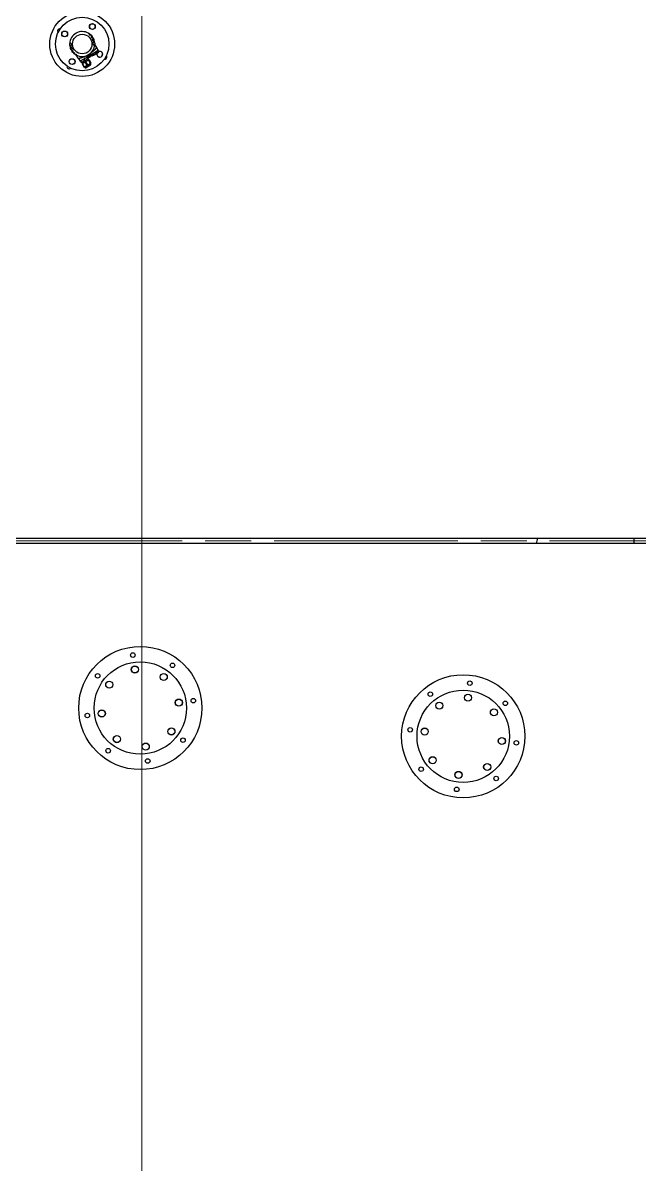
# Model space of a CAD drawing. Header units: millimetres. Extents: x 0 to 100323, y 0 to 59400.
# Drawn here: x 20788 to 22689, y 20293 to 23813 of the extents above; entities that cross this region are included whole.
import ezdxf

# ---------------------------------------------------------------- set-up
doc = ezdxf.new("R2010")
doc.units = ezdxf.units.MM
doc.header["$LTSCALE"] = 100
doc.linetypes.add('CHAIN', pattern=[0.3543, 0.2362, -0.0295, 0.0591, -0.0295])
for name, color, linetype, lineweight in [('Center Mark', 7, 'Continuous', 18), ('Detail Boundary', 7, 'Continuous', 18), ('Visible', 7, 'Continuous', 25)]:
    doc.layers.add(name, color=color, linetype=linetype, lineweight=lineweight)
doc.layers.add('P_Condensate (CS)', color=40, linetype='Continuous', lineweight=18, true_color=0xffbf00)

# ---------------------------------------------------------------- blocks, each defined once
blk = doc.blocks.new('2dDetail1')
at = {"layer": 'Detail Boundary', "flags": 128}
blk.add_lwpolyline([(211.552, 187.035), (311.266, 187.035), (311.266, 264.162), (211.552, 264.162), (211.552, 187.035)], dxfattribs=at)

msp = doc.modelspace()

# ---------------------------------------------------------------- linework, layer by layer
at = {"layer": 'Center Mark', "linetype": 'CHAIN', "ltscale": 23.990969}
msp.add_line((23829.5, 22215.6), (6675.7, 22215.6), dxfattribs=at)
at = {"layer": 'P_Condensate (CS)'}
msp.add_arc((15252.6, 22215.6), 8966, 45.96509, 314.03491, dxfattribs=at)
at = {"layer": 'Visible'}
for p, q in [((21015.7, 23737.2), (21010.1, 23747)), ((21015.3, 23736.7), (21020.6, 23727.7)), ((20958.7, 23703.6), (20952.3, 23714.3)), ((20959.3, 23703.7), (20964.6, 23694.7)), ((20987.9, 23708.4), (20964.6, 23694.7)), ((20965.6, 23695.3), (20968.2, 23691)), ((20966.5, 23695.8), (20969, 23691.5)), ((20969, 23691.5), (20977.1, 23696.3)), ((20974.5, 23700.6), (20977.1, 23696.3)), ((20976.5, 23701.7), (20979, 23697.4)), ((20977.1, 23696.3), (20979, 23697.4)), ((20979, 23697.4), (20987.7, 23702.5)), ((20990.2, 23698.2), (20981.6, 23693.1)), ((20983.9, 23710.7), (20983.5, 23711.4)), ((20983.9, 23710.7), (20985.3, 23711.5)), ((20985, 23712), (20985.3, 23711.5)), ((20985.2, 23706.8), (20987.7, 23702.5)), ((20995.9, 23717.8), (20985.3, 23711.5)), ((20987.2, 23708.6), (20985.4, 23711.6)), ((20987.3, 23708.6), (20985.5, 23711.7)), ((20986.3, 23707.5), (20988.8, 23703.2)), ((20986.9, 23707.9), (20989.4, 23703.6)), ((20987.3, 23708.6), (20987.2, 23708.6)), ((20987.4, 23702.4), (20990, 23698.1)), ((20989.3, 23709.8), (20987.5, 23712.9)), ((20987.7, 23708.8), (20987.9, 23708.4)), ((20987.7, 23702.5), (20988.8, 23703.2)), ((20990.3, 23710.4), (20988.5, 23713.5)), ((20988.7, 23708.9), (20988.5, 23709.1)), ((20988.6, 23708.9), (20996.7, 23713.6)), ((20989.9, 23706.7), (20988.6, 23708.9)), ((20988.8, 23703.2), (20989.4, 23703.6)), ((20990.3, 23710.4), (20989.3, 23709.8)), ((20989.9, 23706.7), (20997.9, 23711.5)), ((20990.2, 23698.2), (20991.3, 23698.9)), ((20990.2, 23698.2), (20995.7, 23689)), ((20992, 23699.2), (20991.3, 23698.9)), ((20991.3, 23698.9), (20996.8, 23689.6)), ((20992, 23699.2), (20997.4, 23690)), ((20994.5, 23712.8), (20992.7, 23715.9)), ((20995.5, 23713.4), (20993.7, 23716.5)), ((20995.5, 23713.4), (20994.5, 23712.8)), ((20995.9, 23717.8), (20995.7, 23718.3)), ((20997.5, 23714.7), (20995.7, 23717.7)), ((20997.6, 23714.7), (20995.8, 23717.7)), ((20995.9, 23717.8), (20997.3, 23718.6)), ((20996.6, 23713.6), (20996.5, 23713.8)), ((20997.9, 23711.5), (20996.7, 23713.6)), ((20996.9, 23719.3), (20997.3, 23718.6)), ((20997.2, 23714.4), (20997.4, 23714)), ((21020.6, 23727.7), (20997.4, 23714)), ((20997.6, 23714.7), (20997.5, 23714.7)), ((21000.1, 23711), (20998.1, 23714.5)), ((21000.4, 23711.1), (20998.3, 23714.6)), ((21007.3, 23713.9), (21000.1, 23711)), ((21000.1, 23711), (21000.4, 23711.1)), ((21003.8, 23713.2), (21001.8, 23716.6)), ((21003.8, 23713.2), (21007.6, 23715.4)), ((21007.6, 23715.4), (21005.6, 23718.8)), ((21007.3, 23713.9), (21015.9, 23718.9)), ((21014.5, 23719.5), (21012.4, 23722.9)), ((21014.5, 23719.5), (21018.3, 23721.7)), ((21015.9, 23718.9), (21021.9, 23723.9)), ((21018.3, 23721.7), (21016.2, 23725.1)), ((21021.7, 23723.7), (21019.7, 23727.2)), ((21021.9, 23723.9), (21019.9, 23727.3)), ((21021.7, 23723.7), (21021.9, 23723.9)), ((20968.2, 23691), (20969, 23691.5)), ((20970.2, 23692.2), (20972.7, 23687.9)), ((20970.7, 23686.7), (20971.6, 23687.2)), ((20970.7, 23686.7), (20976.2, 23677.4)), ((20979.6, 23692), (20971.6, 23687.2)), ((20971.6, 23687.2), (20977, 23678)), ((20976.2, 23677.4), (20977, 23678)), ((20977.8, 23676.4), (20977.1, 23676.6)), ((20997.6, 23688), (20977.8, 23676.4)), ((20979.6, 23692), (20981.6, 23693.1)), ((20979.6, 23692), (20985.1, 23682.7)), ((20981.6, 23693.1), (20987, 23683.8)), ((20996.2, 23682.6), (20983.3, 23675)), ((20985.1, 23682.7), (20987, 23683.8)), ((20995.7, 23689), (20996.8, 23689.6)), ((20997.6, 23688), (20997.8, 23688.8)), ((15684.5, 22223.6), (23082.6, 22223.6)), ((23082.6, 22207.6), (15684.5, 22207.6))]:
    msp.add_line(p, q, dxfattribs=at)
for centre, radius in [((15252.6, 22215.6), 8250), ((20971, 23747.9), 100), ((20971, 23747.9), 82.5), ((21002.3, 23802), 9), ((21002.3, 23802), 8.75), ((20916.9, 23779.1), 9), ((20916.9, 23779.1), 8.75), ((20971.1, 23747.9), 30), ((20991, 23780.4), 1.31), ((20996, 23776.1), 1.82), ((20939.8, 23693.7), 9), ((20939.8, 23693.7), 8.75), ((20946.1, 23719.6), 1.82), ((20951.1, 23715.3), 1.31), ((21150.2, 21699.7), 190), ((21127.3, 21863), 7), ((21150.2, 21699.7), 142.5), ((21133.5, 21818.5), 11), ((21133.5, 21818.5), 10.7), ((21249.5, 21831.4), 7), ((21018.5, 21798.9), 7), ((21222.5, 21795.5), 11), ((21222.5, 21795.5), 10.7), ((22146.4, 21612.5), 190), ((21054.4, 21771.9), 11), ((21054.4, 21771.9), 10.7), ((22166.5, 21776.3), 7), ((21269.1, 21716.4), 11), ((21269.1, 21716.4), 10.7), ((21313.6, 21722.6), 7), ((22146.4, 21612.5), 142.5), ((22044.8, 21742.5), 7), ((22161, 21731.6), 11), ((22161, 21731.6), 10.7), ((21031.4, 21682.9), 11), ((21031.4, 21682.9), 10.7), ((22072.5, 21707), 11), ((22072.5, 21707), 10.7), ((22241, 21686.4), 11), ((22241, 21686.4), 10.7), ((22276.4, 21714.1), 7), ((20986.9, 21676.7), 7), ((21246.1, 21627.4), 11), ((21246.1, 21627.4), 10.7), ((21982.7, 21632.6), 7), ((22027.3, 21627.1), 11), ((22027.3, 21627.1), 10.7), ((21078, 21603.8), 11), ((21078, 21603.8), 10.7), ((21167, 21580.8), 11), ((21167, 21580.8), 10.7), ((21282, 21600.4), 7), ((22265.5, 21597.9), 11), ((22265.5, 21597.9), 10.7), ((22310.2, 21592.4), 7), ((21051, 21567.9), 7), ((22051.9, 21538.6), 11), ((22051.9, 21538.6), 10.7), ((21173.2, 21536.3), 7), ((22016.4, 21510.9), 7), ((22220.3, 21517.9), 11), ((22220.3, 21517.9), 10.7), ((22131.8, 21493.4), 11), ((22131.8, 21493.4), 10.7), ((22248, 21482.5), 7), ((22126.3, 21448.7), 7)]:
    msp.add_circle(centre, radius, dxfattribs=at)
for centre, radius, start, end in [((15252.6, 22215.6), 8420, 9.75585, 276.75081), ((15252.6, 22215.6), 8326.9, 9.19557, 276.32923), ((15252.6, 22215.6), 8030, 304.01786, 74.21), ((15252.6, 22215.6), 7830, 326.60031, 17.3807), ((20901.8, 23787.9), 7, 78.6008, 221.3992), ((20971.1, 23747.9), 38.5, 60.4113, 177.4879), ((20991.1, 23780.5), 1.21, 55.0364, 61.9757), ((20971.1, 23747.9), 38.5, 50.9671, 56.6007), ((20996.1, 23776.2), 1.72, 45.0729, 51.9391), ((20971.1, 23747.9), 38.5, 39.5474, 46.0449), ((21000.8, 23769.9), 2.51, 33.1027, 39.9093), ((20971.1, 23747.9), 38.5, 25.4903, 33.4646), ((20971.1, 23747.9), 38.5, 187.5241, 197.5217), ((20937.9, 23734.8), 3.86, 198.1294, 204.8846), ((20971.1, 23747.9), 38.5, 205.4903, 213.4646), ((20971.1, 23747.9), 38.5, 240.4113, 357.4879), ((21004.2, 23760.9), 3.86, 18.1294, 24.8846), ((20971.1, 23747.9), 38.5, 7.5241, 17.5217), ((20941.3, 23725.8), 2.51, 213.1027, 219.9093), ((20971.1, 23747.9), 38.5, 219.5474, 226.0449), ((20946, 23719.6), 1.72, 225.0729, 231.9391), ((20971.1, 23747.9), 38.5, 230.9671, 236.6007), ((20951.1, 23715.2), 1.21, 235.0364, 241.9757), ((20939.3, 23801.7), 100, 289.5532, 294.275), ((20972.3, 23745.7), 40, 291.8791, 309.1329), ((20990.2, 23715.4), 8.7, 267.8462, 333.1658), ((20972.3, 23745.7), 39.6, 297.0362, 303.9758), ((20939.3, 23801.7), 100, 306.737, 311.4588), ((21025.2, 23716.6), 9, 161.2145, 114.8997), ((21025.2, 23716.6), 8.75, 158.4662, 114.739), ((21040.3, 23707.9), 7, 258.6008, 41.3992), ((20931, 23678.6), 7, 168.6008, 311.3992), ((20981.2, 23678.4), 4, 210.506, 300.506), ((20994.1, 23686), 4, 300.506, 30.506), ((15252.6, 22215.6), 8326.9, 278.07368, 351.61642), ((15252.6, 22215.6), 8420, 277.61744, 350.36105)]:
    msp.add_arc(centre, radius, start, end, dxfattribs=at)
for centre, major_axis, ratio, start_param, end_param in [((20968.2, 23743.3), (20.1, -34.1), 0.5, 6.222626, 6.343745), ((20976.4, 23748.1), (20.1, -34.1), 0.5, 6.222626, 6.343745), ((22418.2, 22184.3), (-4.6, 69.7), 0.707107, 0.925497, 1.18341), ((22721.7, 22204.2), (-4.6, 69.7), 0.707107, 1.24213, 1.475154), ((22721.7, 22204.2), (-4.6, 69.7), 0.707107, 1.24213, 1.475154)]:
    msp.add_ellipse(centre, major_axis=major_axis, ratio=ratio, start_param=start_param, end_param=end_param, dxfattribs=at)
for points, knots in [([(21000.8, 23772.4), (21000.7, 23772.3), (21000.6, 23772.3), (21000.4, 23772.3), (21000.1, 23772.2), (20999.7, 23772), (20999.6, 23771.8), (20999.3, 23771.5), (20999.2, 23771.3), (20999, 23770.7), (20999, 23770.4), (20999, 23769.8), (20999.1, 23769.5), (20999.4, 23768.9), (20999.7, 23768.6), (21000.1, 23768.2), (21000.4, 23768.1), (21001, 23767.9), (21001.2, 23767.9), (21001.5, 23767.9)], [-0.8880941, -0.8880941, -0.8880941, -0.8880941, -0.8540851, -0.8540851, -0.7043262, -0.7043262, -0.5505729, -0.5505729, -0.4535132, -0.4535132, -0.367199, -0.367199, -0.26893, -0.26893, -0.1703214, -0.1703214, -0.0796423, -0.0796423, 0, 0, 0, 0]), ([(21001.5, 23767.9), (21001.6, 23767.9), (21001.8, 23767.9), (21002.1, 23768), (21002.3, 23768.1), (21002.6, 23768.3), (21002.8, 23768.5), (21003, 23768.8), (21003.2, 23769), (21003.3, 23769.7), (21003.3, 23770), (21003.2, 23770.6), (21003.1, 23770.9), (21002.8, 23771.5), (21002.5, 23771.7), (21002, 23772.1), (21001.8, 23772.2), (21001.3, 23772.3), (21001.1, 23772.4), (21000.8, 23772.4)], [-2.02087, -2.02087, -2.02087, -2.02087, -1.877254, -1.877254, -1.733386, -1.733386, -1.484034, -1.484034, -1.280209, -1.280209, -1.106342, -1.106342, -0.913487, -0.913487, -0.72369, -0.72369, -0.538223, -0.538223, -0.390034, -0.390034, -0.390034, -0.390034]), ([(20932.6, 23749.5), (20932.3, 23749.1), (20932.1, 23748.8), (20931.8, 23748), (20931.7, 23747.6), (20931.5, 23746.5), (20931.5, 23745.8), (20931.9, 23744.4), (20932.1, 23743.9), (20932.6, 23743.1), (20932.9, 23742.8), (20933.6, 23742.3), (20933.9, 23742.1), (20934.6, 23741.9), (20934.9, 23741.9), (20935.6, 23742), (20936, 23742.1), (20936.5, 23742.4), (20936.9, 23742.6), (20937.3, 23743.1)], [-1.609031, -1.609031, -1.609031, -1.609031, -1.482703, -1.482703, -1.356113, -1.356113, -1.130422, -1.130422, -0.927719, -0.927719, -0.736307, -0.736307, -0.5717, -0.5717, -0.381786, -0.381786, -0.170571, -0.170571, 0, 0, 0, 0]), ([(20937.3, 23743.1), (20937.6, 23743.6), (20937.8, 23744), (20938.1, 23744.8), (20938.2, 23745.3), (20938.3, 23746.4), (20938.2, 23747), (20937.9, 23748.3), (20937.6, 23748.8), (20937.1, 23749.5), (20936.8, 23749.8), (20936.1, 23750.3), (20935.8, 23750.5), (20935.1, 23750.6), (20934.8, 23750.6), (20934.2, 23750.6), (20933.9, 23750.5), (20933.3, 23750.1), (20932.9, 23749.9), (20932.6, 23749.5)], [-1.472432, -1.472432, -1.472432, -1.472432, -1.337706, -1.337706, -1.147944, -1.147944, -0.917166, -0.917166, -0.718918, -0.718918, -0.577001, -0.577001, -0.487694, -0.487694, -0.382199, -0.382199, -0.171509, -0.171509, 0, 0, 0, 0]), ([(20938.6, 23736.8), (20938.4, 23737), (20938.2, 23737.2), (20937.8, 23737.4), (20937.6, 23737.5), (20937, 23737.7), (20936.7, 23737.7), (20936.1, 23737.6), (20935.9, 23737.6), (20935.3, 23737.3), (20935, 23737.1), (20934.5, 23736.6), (20934.4, 23736.3), (20934.1, 23735.5), (20934, 23735.1), (20934, 23734.1), (20934.2, 23733.6), (20934.7, 23732.6), (20935, 23732.2), (20935.2, 23732)], [-1.0291835, -1.0291835, -1.0291835, -1.0291835, -0.9910934, -0.9910934, -0.952916, -0.952916, -0.8965015, -0.8965015, -0.8521566, -0.8521566, -0.803104, -0.803104, -0.7474184, -0.7474184, -0.681095, -0.681095, -0.6048226, -0.6048226, -0.5137114, -0.5137114, -0.5137114, -0.5137114]), ([(20935.2, 23732), (20935.3, 23731.9), (20935.3, 23731.9), (20935.7, 23731.6), (20936, 23731.4), (20936.7, 23731.2), (20937.1, 23731.1), (20937.6, 23731.2), (20937.9, 23731.2), (20938.6, 23731.5), (20938.8, 23731.7), (20939.3, 23732.2), (20939.5, 23732.5), (20939.8, 23733.3), (20939.8, 23733.7), (20939.8, 23734.7), (20939.7, 23735.2), (20939.3, 23736.1), (20939, 23736.5), (20938.6, 23736.8)], [-0.969635, -0.969635, -0.969635, -0.969635, -0.9516039, -0.9516039, -0.8590401, -0.8590401, -0.7468642, -0.7468642, -0.6448206, -0.6448206, -0.5452979, -0.5452979, -0.4337363, -0.4337363, -0.3009485, -0.3009485, -0.1487815, -0.1487815, 0, 0, 0, 0]), ([(21006.9, 23763.7), (21006.8, 23763.8), (21006.8, 23763.8), (21006.4, 23764.1), (21006.1, 23764.3), (21005.4, 23764.6), (21005, 23764.6), (21004.5, 23764.6), (21004.2, 23764.5), (21003.6, 23764.2), (21003.3, 23764), (21002.8, 23763.5), (21002.6, 23763.2), (21002.3, 23762.4), (21002.3, 23762), (21002.3, 23761), (21002.4, 23760.5), (21002.8, 23759.6), (21003.1, 23759.2), (21003.5, 23758.9)], [-0.9704707, -0.9704707, -0.9704707, -0.9704707, -0.9524176, -0.9524176, -0.8597699, -0.8597699, -0.7475058, -0.7475058, -0.6453648, -0.6453648, -0.5457474, -0.5457474, -0.4340768, -0.4340768, -0.3011587, -0.3011587, -0.1488437, -0.1488437, 0, 0, 0, 0]), ([(21003.5, 23758.9), (21003.7, 23758.7), (21003.9, 23758.6), (21004.3, 23758.3), (21004.5, 23758.2), (21005.1, 23758), (21005.4, 23758), (21006, 23758.1), (21006.3, 23758.1), (21006.8, 23758.4), (21007.1, 23758.6), (21007.6, 23759.1), (21007.8, 23759.4), (21008, 23760.2), (21008.1, 23760.6), (21008.1, 23761.6), (21007.9, 23762.1), (21007.5, 23763.1), (21007.1, 23763.5), (21006.9, 23763.7)], [-1.0291835, -1.0291835, -1.0291835, -1.0291835, -0.9910934, -0.9910934, -0.952916, -0.952916, -0.8965015, -0.8965015, -0.8521566, -0.8521566, -0.803104, -0.803104, -0.7474184, -0.7474184, -0.681095, -0.681095, -0.6048226, -0.6048226, -0.5137114, -0.5137114, -0.5137114, -0.5137114]), ([(21004.8, 23752.6), (21004.5, 23752.2), (21004.3, 23751.7), (21004, 23750.9), (21003.9, 23750.4), (21003.8, 23749.3), (21003.9, 23748.7), (21004.2, 23747.4), (21004.5, 23746.9), (21005, 23746.2), (21005.3, 23745.9), (21006, 23745.4), (21006.3, 23745.2), (21007, 23745.1), (21007.4, 23745.1), (21007.9, 23745.1), (21008.3, 23745.2), (21008.8, 23745.6), (21009.2, 23745.8), (21009.6, 23746.3)], [-1.472432, -1.472432, -1.472432, -1.472432, -1.337706, -1.337706, -1.147944, -1.147944, -0.917166, -0.917166, -0.718918, -0.718918, -0.577001, -0.577001, -0.487694, -0.487694, -0.382199, -0.382199, -0.171509, -0.171509, 0, 0, 0, 0]), ([(21009.6, 23746.3), (21009.8, 23746.6), (21010, 23746.9), (21010.3, 23747.7), (21010.4, 23748.1), (21010.6, 23749.2), (21010.6, 23750), (21010.3, 23751.3), (21010, 23751.8), (21009.5, 23752.6), (21009.2, 23752.9), (21008.5, 23753.4), (21008.2, 23753.6), (21007.5, 23753.8), (21007.2, 23753.8), (21006.5, 23753.7), (21006.2, 23753.6), (21005.6, 23753.3), (21005.2, 23753.1), (21004.8, 23752.6)], [-1.607888, -1.607888, -1.607888, -1.607888, -1.481749, -1.481749, -1.355353, -1.355353, -1.129969, -1.129969, -0.927504, -0.927504, -0.736338, -0.736338, -0.57178, -0.57178, -0.381818, -0.381818, -0.170612, -0.170612, 0, 0, 0, 0]), ([(21005.5, 23726.8), (21005.8, 23727), (21006, 23727.2), (21006.3, 23727.4), (21006.4, 23727.5), (21006.5, 23727.6), (21006.6, 23727.8), (21006.8, 23727.9), (21006.9, 23728), (21007, 23728.1), (21007.1, 23728.2), (21007.2, 23728.3), (21007.4, 23728.4), (21007.5, 23728.5), (21007.6, 23728.6), (21007.7, 23728.8), (21007.8, 23728.9), (21008, 23729), (21008.1, 23729.1), (21008.2, 23729.2), (21008.3, 23729.3), (21008.4, 23729.4), (21008.5, 23729.5), (21008.7, 23729.6), (21008.8, 23729.8), (21008.9, 23729.9), (21009, 23730), (21009.1, 23730.1), (21009.2, 23730.2), (21009.3, 23730.3), (21009.5, 23730.4), (21009.6, 23730.5), (21009.7, 23730.6), (21009.8, 23730.7), (21009.9, 23730.8), (21010, 23731), (21010.1, 23731.1), (21010.2, 23731.2), (21010.3, 23731.3), (21010.4, 23731.4), (21010.5, 23731.5), (21010.6, 23731.6), (21010.7, 23731.7), (21010.8, 23731.7), (21010.8, 23731.8), (21010.9, 23731.8), (21010.9, 23731.9), (21011, 23732), (21011, 23732), (21011.1, 23732.1), (21011.2, 23732.2), (21011.3, 23732.3), (21011.4, 23732.4), (21011.5, 23732.5), (21011.6, 23732.6), (21011.7, 23732.7), (21011.8, 23732.8), (21011.9, 23732.9), (21012, 23733), (21012.1, 23733.1), (21012.2, 23733.2), (21012.3, 23733.3), (21012.3, 23733.4), (21012.4, 23733.5), (21012.5, 23733.6), (21012.6, 23733.7), (21012.7, 23733.7), (21012.8, 23733.8), (21012.9, 23733.9), (21012.9, 23734), (21013, 23734.1), (21013.1, 23734.2), (21013.2, 23734.3), (21013.3, 23734.4), (21013.3, 23734.4), (21013.4, 23734.5), (21013.5, 23734.6), (21013.6, 23734.7), (21013.6, 23734.8), (21013.7, 23734.8), (21013.8, 23734.9), (21013.8, 23735), (21013.9, 23735.1), (21014, 23735.1), (21014, 23735.2), (21014.1, 23735.3), (21014.2, 23735.4), (21014.2, 23735.4), (21014.3, 23735.5), (21014.3, 23735.6), (21014.4, 23735.6), (21014.5, 23735.7), (21014.5, 23735.8), (21014.6, 23735.8), (21014.6, 23735.9), (21014.7, 23736), (21014.7, 23736), (21014.8, 23736.1), (21014.8, 23736.1), (21014.9, 23736.2), (21014.9, 23736.2), (21015, 23736.3), (21015, 23736.3), (21015.1, 23736.4), (21015.1, 23736.4), (21015.1, 23736.5), (21015.2, 23736.5), (21015.2, 23736.6), (21015.3, 23736.6), (21015.3, 23736.7), (21015.3, 23736.7), (21015.4, 23736.7), (21015.4, 23736.8), (21015.4, 23736.8), (21015.4, 23736.8), (21015.5, 23736.9), (21015.5, 23736.9), (21015.5, 23736.9), (21015.5, 23737), (21015.6, 23737), (21015.6, 23737), (21015.6, 23737), (21015.6, 23737.1), (21015.6, 23737.1), (21015.7, 23737.1), (21015.7, 23737.1), (21015.7, 23737.1), (21015.7, 23737.1), (21015.7, 23737.2), (21015.7, 23737.2), (21015.7, 23737.2), (21015.7, 23737.2), (21015.7, 23737.2), (21015.7, 23737.2), (21015.7, 23737.2), (21015.7, 23737.2), (21015.7, 23737.2), (21015.7, 23737.2), (21015.7, 23737.2)], [0, 0, 0, 0, 0.992128, 0.992128, 0.992128, 1.48835, 1.48835, 1.48835, 1.984511, 1.984511, 1.984511, 2.481689, 2.481689, 2.481689, 2.980163, 2.980163, 2.980163, 3.479687, 3.479687, 3.479687, 3.979993, 3.979993, 3.979993, 4.480793, 4.480793, 4.480793, 4.981792, 4.981792, 4.981792, 5.482687, 5.482687, 5.482687, 5.983175, 5.983175, 5.983175, 6.482958, 6.482958, 6.482958, 6.981751, 6.981751, 6.981751, 7.479281, 7.479281, 7.479281, 7.727495, 7.727495, 7.727495, 7.975713, 7.975713, 7.975713, 8.473268, 8.473268, 8.473268, 8.972089, 8.972089, 8.972089, 9.471888, 9.471888, 9.471888, 9.972362, 9.972362, 9.972362, 10.473204, 10.473204, 10.473204, 10.974102, 10.974102, 10.974102, 11.474749, 11.474749, 11.474749, 11.974849, 11.974849, 11.974849, 12.47412, 12.47412, 12.47412, 12.9723, 12.9723, 12.9723, 13.469157, 13.469157, 13.469157, 13.965938, 13.965938, 13.965938, 14.464216, 14.464216, 14.464216, 14.963673, 14.963673, 14.963673, 15.463965, 15.463965, 15.463965, 15.964741, 15.964741, 15.964741, 16.465651, 16.465651, 16.465651, 16.96635, 16.96635, 16.96635, 17.466505, 17.466505, 17.466505, 17.965807, 17.965807, 17.965807, 18.463974, 18.463974, 18.463974, 18.960764, 18.960764, 18.960764, 19.457641, 19.457641, 19.457641, 19.956017, 19.956017, 19.956017, 20.45557, 20.45557, 20.45557, 20.955954, 20.955954, 20.955954, 21.456803, 21.456803, 21.456803, 21.957743, 21.957743, 21.957743, 22.458399, 22.458399, 22.458399, 22.491443, 22.491443, 22.491443, 22.491443]), ([(20940.6, 23727.8), (20940.5, 23727.8), (20940.3, 23727.8), (20940, 23727.7), (20939.9, 23727.6), (20939.5, 23727.4), (20939.3, 23727.2), (20939.1, 23726.9), (20938.9, 23726.7), (20938.8, 23726), (20938.8, 23725.7), (20938.9, 23725.1), (20939, 23724.8), (20939.4, 23724.3), (20939.6, 23724), (20940.1, 23723.6), (20940.4, 23723.5), (20940.8, 23723.4), (20941, 23723.3), (20941.3, 23723.4)], [-2.02087, -2.02087, -2.02087, -2.02087, -1.877254, -1.877254, -1.733386, -1.733386, -1.484034, -1.484034, -1.280209, -1.280209, -1.106342, -1.106342, -0.913487, -0.913487, -0.72369, -0.72369, -0.538223, -0.538223, -0.390034, -0.390034, -0.390034, -0.390034]), ([(20941.3, 23723.4), (20941.4, 23723.4), (20941.5, 23723.4), (20941.7, 23723.4), (20942, 23723.5), (20942.4, 23723.7), (20942.6, 23723.9), (20942.8, 23724.2), (20942.9, 23724.4), (20943.1, 23725), (20943.1, 23725.3), (20943.1, 23725.9), (20943, 23726.2), (20942.7, 23726.8), (20942.5, 23727.1), (20942, 23727.5), (20941.7, 23727.6), (20941.2, 23727.8), (20940.9, 23727.8), (20940.6, 23727.8)], [-0.8880941, -0.8880941, -0.8880941, -0.8880941, -0.8540851, -0.8540851, -0.7043262, -0.7043262, -0.5505729, -0.5505729, -0.4535132, -0.4535132, -0.367199, -0.367199, -0.26893, -0.26893, -0.1703214, -0.1703214, -0.0796423, -0.0796423, 0, 0, 0, 0]), ([(20958.7, 23703.6), (20958.7, 23703.6), (20958.7, 23703.6), (20958.7, 23703.6), (20958.7, 23703.6), (20958.7, 23703.6), (20958.7, 23703.6), (20958.7, 23703.6), (20958.7, 23703.6), (20958.8, 23703.6), (20958.8, 23703.6), (20958.8, 23703.6), (20958.8, 23703.6), (20958.8, 23703.6), (20958.8, 23703.6), (20958.8, 23703.6), (20958.8, 23703.6), (20958.8, 23703.6), (20958.9, 23703.6), (20958.9, 23703.6), (20958.9, 23703.6), (20959, 23703.6), (20959, 23703.7), (20959, 23703.7), (20959.1, 23703.7), (20959.1, 23703.7), (20959.1, 23703.7), (20959.2, 23703.7), (20959.2, 23703.7), (20959.3, 23703.7), (20959.3, 23703.7), (20959.4, 23703.7), (20959.4, 23703.7), (20959.5, 23703.8), (20959.5, 23703.8), (20959.6, 23703.8), (20959.6, 23703.8), (20959.7, 23703.8), (20959.8, 23703.8), (20959.8, 23703.8), (20959.9, 23703.8), (20960, 23703.9), (20960, 23703.9), (20960.1, 23703.9), (20960.2, 23703.9), (20960.3, 23703.9), (20960.4, 23703.9), (20960.6, 23704), (20960.7, 23704), (20960.8, 23704), (20960.9, 23704.1), (20961, 23704.1), (20961.1, 23704.1), (20961.2, 23704.1), (20961.3, 23704.1), (20961.4, 23704.2), (20961.5, 23704.2), (20961.6, 23704.2), (20961.7, 23704.2), (20961.8, 23704.3), (20961.9, 23704.3), (20962, 23704.3), (20962.1, 23704.3), (20962.2, 23704.4), (20962.3, 23704.4), (20962.4, 23704.4), (20962.5, 23704.4), (20962.6, 23704.5), (20962.8, 23704.5), (20962.9, 23704.5), (20963, 23704.5), (20963.1, 23704.6), (20963.2, 23704.6), (20963.3, 23704.6), (20963.5, 23704.7), (20963.6, 23704.7), (20963.6, 23704.7), (20963.7, 23704.7), (20963.8, 23704.7), (20963.8, 23704.8), (20963.9, 23704.8), (20964, 23704.8), (20964.1, 23704.8), (20964.2, 23704.8), (20964.3, 23704.9), (20964.5, 23704.9), (20964.6, 23704.9), (20964.7, 23705), (20964.9, 23705), (20965, 23705.1), (20965.1, 23705.1), (20965.3, 23705.1), (20965.4, 23705.2), (20965.6, 23705.2), (20965.7, 23705.2), (20965.8, 23705.3), (20966, 23705.3), (20966.1, 23705.4), (20966.3, 23705.4), (20966.4, 23705.4), (20966.5, 23705.5), (20966.7, 23705.5), (20966.8, 23705.6), (20967, 23705.6), (20967.1, 23705.6), (20967.3, 23705.7), (20967.4, 23705.7), (20967.6, 23705.8), (20967.7, 23705.8), (20967.9, 23705.9), (20968, 23705.9), (20968.2, 23705.9), (20968.3, 23706), (20968.5, 23706), (20968.6, 23706.1), (20968.7, 23706.1), (20968.8, 23706.1), (20968.8, 23706.2), (20968.9, 23706.2), (20969, 23706.2), (20969.1, 23706.2), (20969.2, 23706.3), (20969.4, 23706.3), (20969.5, 23706.4), (20969.7, 23706.4), (20969.8, 23706.5), (20970, 23706.5), (20970.1, 23706.6), (20970.3, 23706.6), (20970.5, 23706.7), (20970.6, 23706.7), (20970.8, 23706.8), (20970.9, 23706.8), (20971.1, 23706.9), (20971.2, 23706.9), (20971.4, 23707), (20971.5, 23707), (20971.7, 23707.1), (20971.9, 23707.1), (20972, 23707.2), (20972.2, 23707.2), (20972.3, 23707.3), (20972.5, 23707.4), (20972.6, 23707.4), (20972.8, 23707.5)], [9.447944, 9.447944, 9.447944, 9.447944, 9.49247, 9.49247, 9.49247, 9.991617, 9.991617, 9.991617, 10.489447, 10.489447, 10.489447, 10.73778, 10.73778, 10.73778, 10.986052, 10.986052, 10.986052, 11.483724, 11.483724, 11.483724, 11.9827, 11.9827, 11.9827, 12.482694, 12.482694, 12.482694, 12.983388, 12.983388, 12.983388, 13.48444, 13.48444, 13.48444, 13.985492, 13.985492, 13.985492, 14.486179, 14.486179, 14.486179, 14.986134, 14.986134, 14.986134, 15.485003, 15.485003, 15.485003, 15.982444, 15.982444, 15.982444, 16.977056, 16.977056, 16.977056, 17.476159, 17.476159, 17.476159, 17.976163, 17.976163, 17.976163, 18.476785, 18.476785, 18.476785, 18.97772, 18.97772, 18.97772, 19.478652, 19.478652, 19.478652, 19.979255, 19.979255, 19.979255, 20.479202, 20.479202, 20.479202, 20.978172, 20.978172, 20.978172, 21.475853, 21.475853, 21.475853, 21.724121, 21.724121, 21.724121, 21.972446, 21.972446, 21.972446, 22.470175, 22.470175, 22.470175, 22.969147, 22.969147, 22.969147, 23.469105, 23.469105, 23.469105, 23.969769, 23.969769, 23.969769, 24.470851, 24.470851, 24.470851, 24.97205, 24.97205, 24.97205, 25.473065, 25.473065, 25.473065, 25.973598, 25.973598, 25.973598, 26.473358, 26.473358, 26.473358, 26.972066, 26.972066, 26.972066, 27.469467, 27.469467, 27.469467, 27.71765, 27.71765, 27.71765, 27.96591, 27.96591, 27.96591, 28.462855, 28.462855, 28.462855, 28.960125, 28.960125, 28.960125, 29.45743, 29.45743, 29.45743, 29.954485, 29.954485, 29.954485, 30.451011, 30.451011, 30.451011, 30.947254, 30.947254, 30.947254, 31.443467, 31.443467, 31.443467, 31.939661, 31.939661, 31.939661, 31.939661]), ([(21000.4, 23711.1), (21000.5, 23711.2), (21000.7, 23711.3), (21000.8, 23711.4), (21001, 23711.4), (21001.1, 23711.5), (21001.3, 23711.6), (21001.4, 23711.7), (21001.5, 23711.7), (21001.7, 23711.8), (21001.8, 23711.9), (21001.8, 23711.9), (21001.9, 23711.9), (21002, 23712), (21002.1, 23712), (21002.1, 23712.1), (21002.3, 23712.2), (21002.4, 23712.2), (21002.6, 23712.3), (21002.7, 23712.4), (21002.8, 23712.5), (21003, 23712.6), (21003.1, 23712.7), (21003.3, 23712.8), (21003.4, 23712.9), (21003.5, 23713), (21003.7, 23713.1), (21003.8, 23713.2)], [0, 0, 0, 0, 1.001074, 1.001074, 1.001074, 2.00226, 2.00226, 2.00226, 3.003465, 3.003465, 3.003465, 3.504049, 3.504049, 3.504049, 4.004609, 4.004609, 4.004609, 5.005639, 5.005639, 5.005639, 6.006706, 6.006706, 6.006706, 7.00786, 7.00786, 7.00786, 8.009049, 8.009049, 8.009049, 8.009049]), ([(21007.6, 23715.4), (21007.9, 23715.6), (21008.2, 23715.7), (21008.5, 23715.9), (21008.8, 23716), (21009.1, 23716.2), (21009.3, 23716.4), (21009.6, 23716.5), (21009.9, 23716.7), (21010.2, 23716.8), (21010.4, 23716.9), (21010.5, 23717), (21010.7, 23717.1), (21010.8, 23717.2), (21010.9, 23717.3), (21011.1, 23717.3), (21011.4, 23717.5), (21011.7, 23717.7), (21011.9, 23717.9), (21012.2, 23718), (21012.5, 23718.2), (21012.8, 23718.4), (21013.1, 23718.6), (21013.4, 23718.7), (21013.6, 23718.9), (21013.9, 23719.1), (21014.2, 23719.3), (21014.5, 23719.5)], [0, 0, 0, 0, 1.001074, 1.001074, 1.001074, 2.00226, 2.00226, 2.00226, 3.003465, 3.003465, 3.003465, 3.504049, 3.504049, 3.504049, 4.004609, 4.004609, 4.004609, 5.005639, 5.005639, 5.005639, 6.006706, 6.006706, 6.006706, 7.00786, 7.00786, 7.00786, 8.009049, 8.009049, 8.009049, 8.009049]), ([(21018.3, 23721.7), (21018.4, 23721.8), (21018.6, 23721.8), (21018.7, 23721.9), (21018.9, 23722), (21019, 23722.1), (21019.2, 23722.1), (21019.3, 23722.2), (21019.5, 23722.3), (21019.6, 23722.4), (21019.7, 23722.4), (21019.7, 23722.5), (21019.8, 23722.5), (21019.9, 23722.5), (21020, 23722.6), (21020, 23722.6), (21020.2, 23722.7), (21020.3, 23722.8), (21020.5, 23722.9), (21020.6, 23723), (21020.7, 23723.1), (21020.9, 23723.2), (21021, 23723.2), (21021.2, 23723.3), (21021.3, 23723.4), (21021.4, 23723.5), (21021.6, 23723.6), (21021.7, 23723.7)], [0, 0, 0, 0, 1.001074, 1.001074, 1.001074, 2.00226, 2.00226, 2.00226, 3.003465, 3.003465, 3.003465, 3.504049, 3.504049, 3.504049, 4.004609, 4.004609, 4.004609, 5.005639, 5.005639, 5.005639, 6.006706, 6.006706, 6.006706, 7.00786, 7.00786, 7.00786, 8.009049, 8.009049, 8.009049, 8.009049]), ([(20977.1, 23676.6), (20977, 23676.6), (20977, 23676.6), (20977, 23676.6), (20977, 23676.6), (20977, 23676.6), (20977, 23676.6), (20977, 23676.6), (20977, 23676.6), (20976.9, 23676.6), (20976.9, 23676.6), (20976.9, 23676.6), (20976.9, 23676.7), (20976.9, 23676.7), (20976.9, 23676.7), (20976.8, 23676.7), (20976.8, 23676.7), (20976.8, 23676.7), (20976.8, 23676.8), (20976.8, 23676.8), (20976.7, 23676.8), (20976.7, 23676.8), (20976.7, 23676.8), (20976.7, 23676.9), (20976.6, 23676.9), (20976.6, 23676.9), (20976.6, 23676.9), (20976.6, 23677), (20976.5, 23677), (20976.5, 23677), (20976.5, 23677), (20976.5, 23677.1), (20976.4, 23677.1), (20976.4, 23677.1), (20976.4, 23677.2), (20976.4, 23677.2), (20976.3, 23677.2), (20976.3, 23677.3), (20976.2, 23677.4), (20976.2, 23677.4)], [6.596843, 6.596843, 6.596843, 6.596843, 6.884273, 6.884273, 6.884273, 7.246531, 7.246531, 7.246531, 7.609213, 7.609213, 7.609213, 7.972215, 7.972215, 7.972215, 8.335411, 8.335411, 8.335411, 8.698655, 8.698655, 8.698655, 9.06178, 9.06178, 9.06178, 9.424603, 9.424603, 9.424603, 9.786929, 9.786929, 9.786929, 10.14855, 10.14855, 10.14855, 10.50925, 10.50925, 10.50925, 10.869506, 10.869506, 10.869506, 11.590283, 11.590283, 11.590283, 11.590283]), ([(20977, 23678), (20977.2, 23678), (20977.4, 23678), (20977.6, 23678), (20977.8, 23678), (20978, 23678.1), (20978.2, 23678.1), (20978.4, 23678.1), (20978.5, 23678.1), (20978.6, 23678.1), (20978.7, 23678.1), (20978.8, 23678.2), (20978.9, 23678.2), (20979, 23678.2), (20979.1, 23678.2), (20979.2, 23678.3), (20979.3, 23678.3), (20979.4, 23678.3), (20979.5, 23678.3), (20979.6, 23678.4), (20979.6, 23678.4), (20979.7, 23678.4), (20979.8, 23678.4), (20979.9, 23678.5), (20980, 23678.5), (20980.1, 23678.5), (20980.2, 23678.6), (20980.3, 23678.6), (20980.4, 23678.6), (20980.5, 23678.7), (20980.6, 23678.7), (20980.7, 23678.8), (20980.8, 23678.8), (20980.9, 23678.8), (20981, 23678.9), (20981.1, 23678.9), (20981.2, 23679), (20981.2, 23679), (20981.3, 23679.1), (20981.4, 23679.1), (20981.5, 23679.1), (20981.6, 23679.2), (20981.7, 23679.2), (20981.8, 23679.3), (20981.8, 23679.4), (20981.9, 23679.4), (20982, 23679.5), (20982.1, 23679.5), (20982.2, 23679.6), (20982.3, 23679.6), (20982.3, 23679.7), (20982.4, 23679.7), (20982.5, 23679.8), (20982.6, 23679.9), (20982.7, 23679.9), (20982.7, 23680), (20982.8, 23680.1), (20982.9, 23680.1), (20983, 23680.2), (20983.1, 23680.3), (20983.1, 23680.3), (20983.2, 23680.4), (20983.3, 23680.5), (20983.3, 23680.5), (20983.4, 23680.6), (20983.5, 23680.7), (20983.6, 23680.8), (20983.6, 23680.8), (20983.7, 23680.9), (20983.8, 23681), (20983.8, 23681.1), (20983.9, 23681.1), (20984, 23681.2), (20984, 23681.3), (20984.1, 23681.4), (20984.2, 23681.4), (20984.2, 23681.5), (20984.3, 23681.6), (20984.4, 23681.7), (20984.4, 23681.8), (20984.5, 23681.8), (20984.5, 23681.9), (20984.6, 23682), (20984.7, 23682.1), (20984.7, 23682.2), (20984.8, 23682.3), (20984.9, 23682.5), (20985.1, 23682.7)], [0, 0, 0, 0, 0.722756, 0.722756, 0.722756, 1.448845, 1.448845, 1.448845, 1.812603, 1.812603, 1.812603, 2.176577, 2.176577, 2.176577, 2.540594, 2.540594, 2.540594, 2.904496, 2.904496, 2.904496, 3.268148, 3.268148, 3.268148, 3.631435, 3.631435, 3.631435, 3.994266, 3.994266, 3.994266, 4.356578, 4.356578, 4.356578, 4.718339, 4.718339, 4.718339, 5.079553, 5.079553, 5.079553, 5.440261, 5.440261, 5.440261, 5.800606, 5.800606, 5.800606, 6.161287, 6.161287, 6.161287, 6.522511, 6.522511, 6.522511, 6.884273, 6.884273, 6.884273, 7.246531, 7.246531, 7.246531, 7.609213, 7.609213, 7.609213, 7.972215, 7.972215, 7.972215, 8.335411, 8.335411, 8.335411, 8.698655, 8.698655, 8.698655, 9.06178, 9.06178, 9.06178, 9.424603, 9.424603, 9.424603, 9.786929, 9.786929, 9.786929, 10.14855, 10.14855, 10.14855, 10.50925, 10.50925, 10.50925, 10.869506, 10.869506, 10.869506, 11.590283, 11.590283, 11.590283, 11.590283]), ([(20987, 23683.8), (20987.2, 23683.9), (20987.4, 23683.9), (20987.7, 23683.9), (20987.9, 23683.9), (20988.1, 23684), (20988.3, 23684), (20988.4, 23684), (20988.5, 23684.1), (20988.6, 23684.1), (20988.8, 23684.1), (20988.9, 23684.1), (20989, 23684.1), (20989.1, 23684.2), (20989.2, 23684.2), (20989.3, 23684.2), (20989.4, 23684.3), (20989.5, 23684.3), (20989.6, 23684.3), (20989.7, 23684.3), (20989.8, 23684.4), (20989.9, 23684.4), (20990, 23684.4), (20990.1, 23684.5), (20990.2, 23684.5), (20990.3, 23684.5), (20990.4, 23684.6), (20990.5, 23684.6), (20990.6, 23684.7), (20990.7, 23684.7), (20990.8, 23684.7), (20990.9, 23684.8), (20991, 23684.8), (20991.1, 23684.9), (20991.2, 23684.9), (20991.3, 23685), (20991.4, 23685), (20991.5, 23685.1), (20991.6, 23685.1), (20991.7, 23685.2), (20991.8, 23685.2), (20991.9, 23685.3), (20992, 23685.3), (20992.1, 23685.4), (20992.2, 23685.4), (20992.3, 23685.5), (20992.4, 23685.6), (20992.5, 23685.6), (20992.5, 23685.7), (20992.6, 23685.7), (20992.7, 23685.8), (20992.8, 23685.9), (20992.9, 23685.9), (20993, 23686), (20993.1, 23686.1), (20993.2, 23686.1), (20993.2, 23686.2), (20993.3, 23686.3), (20993.4, 23686.3), (20993.5, 23686.4), (20993.6, 23686.5), (20993.6, 23686.6), (20993.7, 23686.6), (20993.8, 23686.7), (20993.9, 23686.8), (20994, 23686.9), (20994, 23686.9), (20994.1, 23687), (20994.2, 23687.1), (20994.3, 23687.2), (20994.3, 23687.2), (20994.4, 23687.3), (20994.5, 23687.4), (20994.6, 23687.5), (20994.6, 23687.6), (20994.7, 23687.7), (20994.8, 23687.7), (20994.8, 23687.8), (20994.9, 23687.9), (20995, 23688), (20995.1, 23688.1), (20995.1, 23688.2), (20995.2, 23688.2), (20995.3, 23688.3), (20995.3, 23688.4), (20995.4, 23688.6), (20995.6, 23688.8), (20995.7, 23689)], [0, 0, 0, 0, 0.722756, 0.722756, 0.722756, 1.448845, 1.448845, 1.448845, 1.812603, 1.812603, 1.812603, 2.176577, 2.176577, 2.176577, 2.540594, 2.540594, 2.540594, 2.904496, 2.904496, 2.904496, 3.268148, 3.268148, 3.268148, 3.631435, 3.631435, 3.631435, 3.994266, 3.994266, 3.994266, 4.356578, 4.356578, 4.356578, 4.718339, 4.718339, 4.718339, 5.079553, 5.079553, 5.079553, 5.440261, 5.440261, 5.440261, 5.800606, 5.800606, 5.800606, 6.161287, 6.161287, 6.161287, 6.522511, 6.522511, 6.522511, 6.884273, 6.884273, 6.884273, 7.246531, 7.246531, 7.246531, 7.609213, 7.609213, 7.609213, 7.972215, 7.972215, 7.972215, 8.335411, 8.335411, 8.335411, 8.698655, 8.698655, 8.698655, 9.06178, 9.06178, 9.06178, 9.424603, 9.424603, 9.424603, 9.786929, 9.786929, 9.786929, 10.14855, 10.14855, 10.14855, 10.50925, 10.50925, 10.50925, 10.869506, 10.869506, 10.869506, 11.590283, 11.590283, 11.590283, 11.590283]), ([(20996.8, 23689.6), (20996.8, 23689.5), (20996.9, 23689.5), (20997, 23689.4), (20997, 23689.3), (20997.1, 23689.3), (20997.1, 23689.2), (20997.2, 23689.2), (20997.2, 23689.1), (20997.2, 23689.1), (20997.2, 23689.1), (20997.3, 23689.1), (20997.3, 23689), (20997.3, 23689), (20997.3, 23689), (20997.3, 23689), (20997.4, 23688.9), (20997.4, 23688.9), (20997.4, 23688.9), (20997.4, 23688.9), (20997.4, 23688.9), (20997.5, 23688.9), (20997.5, 23688.8), (20997.5, 23688.8), (20997.5, 23688.8), (20997.5, 23688.8), (20997.6, 23688.8), (20997.6, 23688.8), (20997.6, 23688.8), (20997.6, 23688.7), (20997.6, 23688.7), (20997.6, 23688.7), (20997.6, 23688.7), (20997.7, 23688.7), (20997.7, 23688.7), (20997.7, 23688.7), (20997.7, 23688.7), (20997.7, 23688.7), (20997.7, 23688.7), (20997.7, 23688.7), (20997.7, 23688.7), (20997.7, 23688.7), (20997.7, 23688.7), (20997.8, 23688.7), (20997.8, 23688.7), (20997.8, 23688.7), (20997.8, 23688.7), (20997.8, 23688.7), (20997.8, 23688.8), (20997.8, 23688.8), (20997.8, 23688.8), (20997.8, 23688.8), (20997.8, 23688.8), (20997.8, 23688.8), (20997.8, 23688.8), (20997.8, 23688.9), (20997.8, 23688.9), (20997.8, 23688.9), (20997.8, 23688.9), (20997.8, 23688.9), (20997.8, 23689), (20997.8, 23689), (20997.8, 23689), (20997.8, 23689), (20997.8, 23689.1), (20997.7, 23689.1), (20997.7, 23689.1), (20997.7, 23689.1), (20997.7, 23689.2), (20997.7, 23689.2), (20997.7, 23689.2), (20997.7, 23689.3), (20997.7, 23689.3), (20997.7, 23689.3), (20997.7, 23689.4), (20997.7, 23689.4), (20997.6, 23689.4), (20997.6, 23689.5), (20997.6, 23689.5), (20997.6, 23689.5), (20997.6, 23689.6), (20997.6, 23689.6), (20997.6, 23689.6), (20997.5, 23689.7), (20997.5, 23689.7), (20997.5, 23689.8), (20997.5, 23689.9), (20997.4, 23690)], [0, 0, 0, 0, 0.722756, 0.722756, 0.722756, 1.448845, 1.448845, 1.448845, 1.812603, 1.812603, 1.812603, 2.176577, 2.176577, 2.176577, 2.540594, 2.540594, 2.540594, 2.904496, 2.904496, 2.904496, 3.268148, 3.268148, 3.268148, 3.631435, 3.631435, 3.631435, 3.994266, 3.994266, 3.994266, 4.356578, 4.356578, 4.356578, 4.718339, 4.718339, 4.718339, 5.079553, 5.079553, 5.079553, 5.440261, 5.440261, 5.440261, 5.800606, 5.800606, 5.800606, 6.161287, 6.161287, 6.161287, 6.522511, 6.522511, 6.522511, 6.884273, 6.884273, 6.884273, 7.246531, 7.246531, 7.246531, 7.609213, 7.609213, 7.609213, 7.972215, 7.972215, 7.972215, 8.335411, 8.335411, 8.335411, 8.698655, 8.698655, 8.698655, 9.06178, 9.06178, 9.06178, 9.424603, 9.424603, 9.424603, 9.786929, 9.786929, 9.786929, 10.14855, 10.14855, 10.14855, 10.50925, 10.50925, 10.50925, 10.869506, 10.869506, 10.869506, 11.590283, 11.590283, 11.590283, 11.590283])]:
    msp.add_open_spline(points, degree=3, knots=knots, dxfattribs=at)

# ---------------------------------------------------------------- block references
at = {"layer": 'Detail Boundary', "xscale": 100, "yscale": 100, "zscale": 100}
msp.add_blockref('2dDetail1', (0, 0), dxfattribs=at)

doc.saveas('drawing.dxf')
